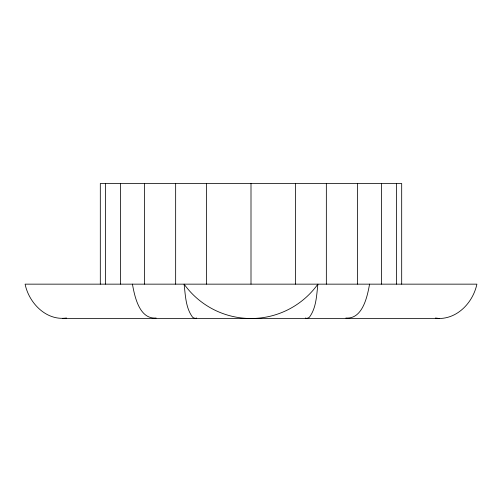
<?xml version="1.0" encoding="UTF-8"?>
<svg xmlns="http://www.w3.org/2000/svg" width="502" height="502" viewBox="0 0 502 502"><rect width="100%" height="100%" fill="white"/><g stroke="black" fill="none" stroke-linecap="round" stroke-linejoin="round"><path stroke-width="0.75" d="M369.566 284.151C367.307 296.713 362.576 319.354 345.878 318.036M196.502 317.961L195.247 318.506L192.743 317.408C185.621 308.021 185.458 295.396 184.102 284.151A82.315 82.315 0 0 0 317.898 284.151C316.542 295.396 316.379 308.021 309.257 317.408L306.753 318.506L305.498 317.961M156.122 318.036C139.424 319.354 134.693 296.713 132.434 284.151M62.706 318.506L439.294 318.506C458.32 318.312 473.129 301.89 476.9 284.151L25.1 284.151C28.921 302.963 46.215 320.979 66.54 318.011M435.46 318.011L439.294 318.506M401.688 284.151L401.688 183.494L100.312 183.494L100.312 284.151M396.555 183.494L396.555 284.151M381.501 183.494L381.501 284.151M357.556 183.494L357.556 284.151M326.344 183.494L326.344 284.151M295.603 183.494L295.603 284.151M251 183.494L251 284.151M206.397 183.494L206.397 284.151M175.656 183.494L175.656 284.151M144.444 183.494L144.444 284.151M120.499 183.494L120.499 284.151M105.445 183.494L105.445 284.151"/></g></svg>
